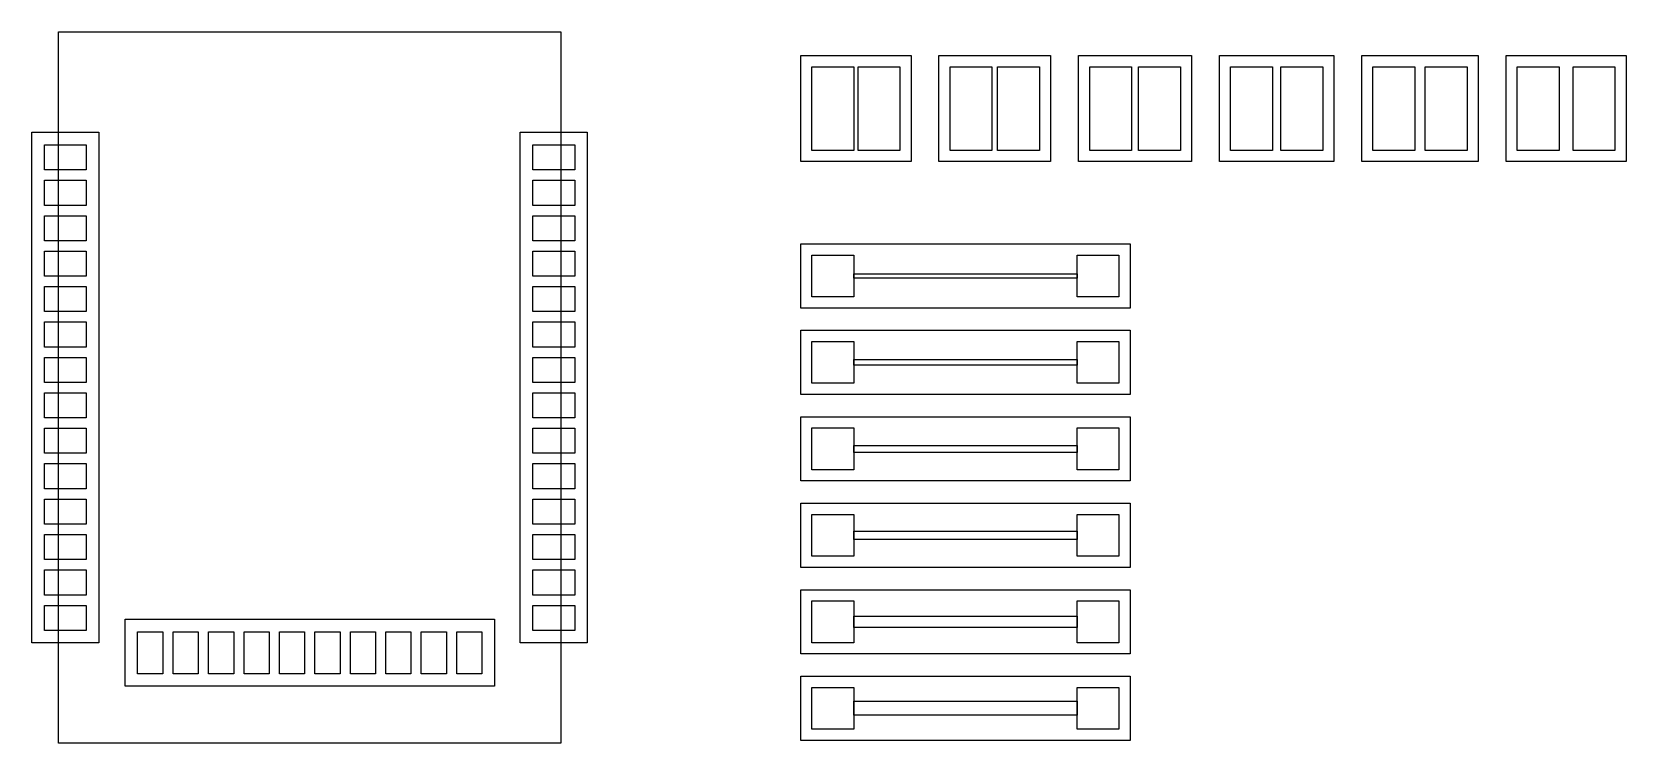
# Model space of a CAD drawing. Header units: millimetres. Extents: x 4 to 61.2, y 5.2 to 30.8.
import ezdxf

# ---------------------------------------------------------------- set-up
doc = ezdxf.new("R2010")
doc.units = ezdxf.units.MM
doc.layers.add('ABLATE', color=1, linetype='CONTINUOUS')
doc.layers.add('REFERENCE', color=2, linetype='CONTINUOUS')

msp = doc.modelspace()

# ---------------------------------------------------------------- linework, layer by layer
at = {"layer": 'ABLATE'}
for points in [[(31.6, 29.9), (35.55, 29.9), (35.55, 26.1), (31.6, 26.1)], [(36.55, 29.9), (40.55, 29.9), (40.55, 26.1), (36.55, 26.1)], [(41.55, 29.9), (45.6, 29.9), (45.6, 26.1), (41.55, 26.1)], [(46.6, 29.9), (50.7, 29.9), (50.7, 26.1), (46.6, 26.1)], [(51.7, 29.9), (55.87, 29.9), (55.87, 26.1), (51.7, 26.1)], [(56.87, 29.9), (61.17, 29.9), (61.17, 26.1), (56.87, 26.1)], [(32, 29.5), (33.5, 29.5), (33.5, 26.5), (32, 26.5)], [(33.65, 29.5), (35.15, 29.5), (35.15, 26.5), (33.65, 26.5)], [(36.95, 29.5), (38.45, 29.5), (38.45, 26.5), (36.95, 26.5)], [(38.65, 29.5), (40.15, 29.5), (40.15, 26.5), (38.65, 26.5)], [(41.95, 29.5), (43.45, 29.5), (43.45, 26.5), (41.95, 26.5)], [(43.7, 29.5), (45.2, 29.5), (45.2, 26.5), (43.7, 26.5)], [(47, 29.5), (48.5, 29.5), (48.5, 26.5), (47, 26.5)], [(48.8, 29.5), (50.3, 29.5), (50.3, 26.5), (48.8, 26.5)], [(52.1, 29.5), (53.6, 29.5), (53.6, 26.5), (52.1, 26.5)], [(53.97, 29.5), (55.47, 29.5), (55.47, 26.5), (53.97, 26.5)], [(57.27, 29.5), (58.77, 29.5), (58.77, 26.5), (57.27, 26.5)], [(59.27, 29.5), (60.77, 29.5), (60.77, 26.5), (59.27, 26.5)], [(4.05, 27.15), (6.45, 27.15), (6.45, 8.84), (4.05, 8.84)], [(21.55, 27.15), (23.95, 27.15), (23.95, 8.84), (21.55, 8.84)], [(4.5, 26.7), (6, 26.7), (6, 25.8), (4.5, 25.8)], [(22, 26.7), (23.5, 26.7), (23.5, 25.8), (22, 25.8)], [(4.5, 25.43), (6, 25.43), (6, 24.53), (4.5, 24.53)], [(22, 25.43), (23.5, 25.43), (23.5, 24.53), (22, 24.53)], [(4.5, 24.16), (6, 24.16), (6, 23.26), (4.5, 23.26)], [(22, 24.16), (23.5, 24.16), (23.5, 23.26), (22, 23.26)], [(4.5, 22.89), (6, 22.89), (6, 21.99), (4.5, 21.99)], [(22, 22.89), (23.5, 22.89), (23.5, 21.99), (22, 21.99)], [(31.6, 23.15), (43.4, 23.15), (43.4, 20.85), (31.6, 20.85)], [(32, 22.75), (33.5, 22.75), (33.5, 21.25), (32, 21.25)], [(41.5, 22.75), (43, 22.75), (43, 21.25), (41.5, 21.25)], [(33.5, 22.075), (41.5, 22.075), (41.5, 21.925), (33.5, 21.925)], [(4.5, 21.62), (6, 21.62), (6, 20.72), (4.5, 20.72)], [(22, 21.62), (23.5, 21.62), (23.5, 20.72), (22, 20.72)], [(4.5, 20.35), (6, 20.35), (6, 19.45), (4.5, 19.45)], [(22, 20.35), (23.5, 20.35), (23.5, 19.45), (22, 19.45)], [(31.6, 20.05), (43.4, 20.05), (43.4, 17.75), (31.6, 17.75)], [(32, 19.65), (33.5, 19.65), (33.5, 18.15), (32, 18.15)], [(41.5, 19.65), (43, 19.65), (43, 18.15), (41.5, 18.15)], [(4.5, 19.08), (6, 19.08), (6, 18.18), (4.5, 18.18)], [(22, 19.08), (23.5, 19.08), (23.5, 18.18), (22, 18.18)], [(33.5, 19), (41.5, 19), (41.5, 18.8), (33.5, 18.8)], [(4.5, 17.81), (6, 17.81), (6, 16.91), (4.5, 16.91)], [(22, 17.81), (23.5, 17.81), (23.5, 16.91), (22, 16.91)], [(31.6, 16.95), (43.4, 16.95), (43.4, 14.65), (31.6, 14.65)], [(4.5, 16.54), (6, 16.54), (6, 15.64), (4.5, 15.64)], [(22, 16.54), (23.5, 16.54), (23.5, 15.64), (22, 15.64)], [(32, 16.55), (33.5, 16.55), (33.5, 15.05), (32, 15.05)], [(41.5, 16.55), (43, 16.55), (43, 15.05), (41.5, 15.05)], [(33.5, 15.925), (41.5, 15.925), (41.5, 15.675), (33.5, 15.675)], [(4.5, 15.27), (6, 15.27), (6, 14.37), (4.5, 14.37)], [(22, 15.27), (23.5, 15.27), (23.5, 14.37), (22, 14.37)], [(4.5, 14), (6, 14), (6, 13.1), (4.5, 13.1)], [(22, 14), (23.5, 14), (23.5, 13.1), (22, 13.1)], [(31.6, 13.85), (43.4, 13.85), (43.4, 11.55), (31.6, 11.55)], [(32, 13.45), (33.5, 13.45), (33.5, 11.95), (32, 11.95)], [(41.5, 13.45), (43, 13.45), (43, 11.95), (41.5, 11.95)], [(4.5, 12.73), (6, 12.73), (6, 11.83), (4.5, 11.83)], [(22, 12.73), (23.5, 12.73), (23.5, 11.83), (22, 11.83)], [(33.5, 12.85), (41.5, 12.85), (41.5, 12.55), (33.5, 12.55)], [(4.5, 11.46), (6, 11.46), (6, 10.56), (4.5, 10.56)], [(22, 11.46), (23.5, 11.46), (23.5, 10.56), (22, 10.56)], [(31.6, 10.75), (43.4, 10.75), (43.4, 8.45), (31.6, 8.45)], [(32, 10.35), (33.5, 10.35), (33.5, 8.85), (32, 8.85)], [(41.5, 10.35), (43, 10.35), (43, 8.85), (41.5, 8.85)], [(4.5, 10.19), (6, 10.19), (6, 9.29), (4.5, 9.29)], [(22, 10.19), (23.5, 10.19), (23.5, 9.29), (22, 9.29)], [(33.5, 9.8), (41.5, 9.8), (41.5, 9.4), (33.5, 9.4)], [(7.39, 9.69), (20.62, 9.69), (20.62, 7.29), (7.39, 7.29)], [(7.84, 9.24), (8.74, 9.24), (8.74, 7.74), (7.84, 7.74)], [(9.11, 9.24), (10.01, 9.24), (10.01, 7.74), (9.11, 7.74)], [(10.38, 9.24), (11.28, 9.24), (11.28, 7.74), (10.38, 7.74)], [(11.65, 9.24), (12.55, 9.24), (12.55, 7.74), (11.65, 7.74)], [(12.92, 9.24), (13.82, 9.24), (13.82, 7.74), (12.92, 7.74)], [(14.19, 9.24), (15.09, 9.24), (15.09, 7.74), (14.19, 7.74)], [(15.46, 9.24), (16.36, 9.24), (16.36, 7.74), (15.46, 7.74)], [(16.73, 9.24), (17.63, 9.24), (17.63, 7.74), (16.73, 7.74)], [(18, 9.24), (18.9, 9.24), (18.9, 7.74), (18, 7.74)], [(19.27, 9.24), (20.17, 9.24), (20.17, 7.74), (19.27, 7.74)], [(31.6, 7.65), (43.4, 7.65), (43.4, 5.35), (31.6, 5.35)], [(32, 7.25), (33.5, 7.25), (33.5, 5.75), (32, 5.75)], [(41.5, 7.25), (43, 7.25), (43, 5.75), (41.5, 5.75)], [(33.5, 6.75), (41.5, 6.75), (41.5, 6.25), (33.5, 6.25)]]:
    msp.add_lwpolyline(points, close=True, dxfattribs=at)
at = {"layer": 'REFERENCE'}
msp.add_lwpolyline([(5, 30.75), (23, 30.75), (23, 5.25), (5, 5.25)], close=True, dxfattribs=at)

doc.saveas('drawing.dxf')
